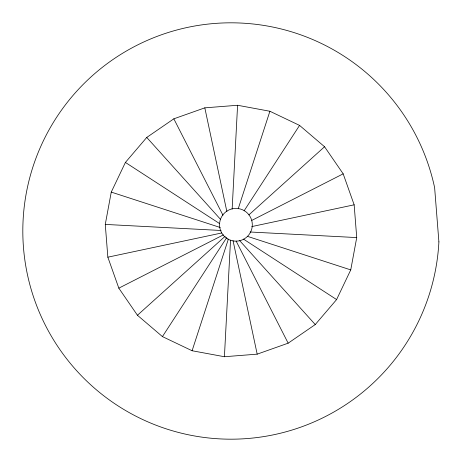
<?xml version="1.0" encoding="UTF-8"?>
<svg xmlns="http://www.w3.org/2000/svg" width="462" height="462" viewBox="0 0 462 462"><rect width="100%" height="100%" fill="white"/><g stroke="black" fill="none" stroke-linecap="round" stroke-linejoin="round"><path stroke-width="0.69" d="M224.417 356.728L257.184 354.152L288.161 343.179L315.251 324.561L336.596 299.567L350.745 269.9L356.728 237.583L354.152 204.816L343.179 173.839L324.561 146.749L299.567 125.404L269.9 111.255L237.583 105.272L204.816 107.848L173.839 118.821L146.749 137.439L125.404 162.433L111.255 192.1L105.272 224.417L107.848 257.184L118.821 288.161L137.439 315.251L162.433 336.596L192.1 350.745L224.417 356.728L230.521 240.188M232.149 209.084L237.583 105.272M192.1 350.745L228.378 239.079M238.219 208.784L269.9 111.255M162.433 336.596L226.761 237.532M244.109 210.816L299.567 125.404M137.439 315.251L225.213 236.209M248.885 214.894L324.561 146.749M118.821 288.161L223.429 234.858M251.813 220.397L343.179 173.839M107.848 257.184L221.731 232.969M251.773 226.582L354.152 204.816M105.272 224.417L221.102 230.48M250.086 231.999L356.728 237.583M111.255 192.1L220.23 227.5M247.517 236.365L350.745 269.9M125.404 162.433L219.721 223.677M243.468 239.097L336.596 299.567M146.749 137.439L220.582 219.427M239.524 240.471L315.251 324.561M173.839 118.821L222.967 215.234M236.14 241.089L288.161 343.179M204.816 107.848L226.877 211.613M233.062 240.696L257.184 354.152M438.9 241.886L434.632 187.711A208.183 208.183 0 0 0 105.706 64.744A208.183 208.183 0 0 0 133.27 414.818A208.183 208.183 0 0 0 438.9 241.886M227.731 238.97A16.395 16.395 0 0 0 252.316 224.775A16.395 16.395 0 0 0 227.731 210.58A16.395 16.395 0 0 0 227.731 238.97"/></g></svg>
